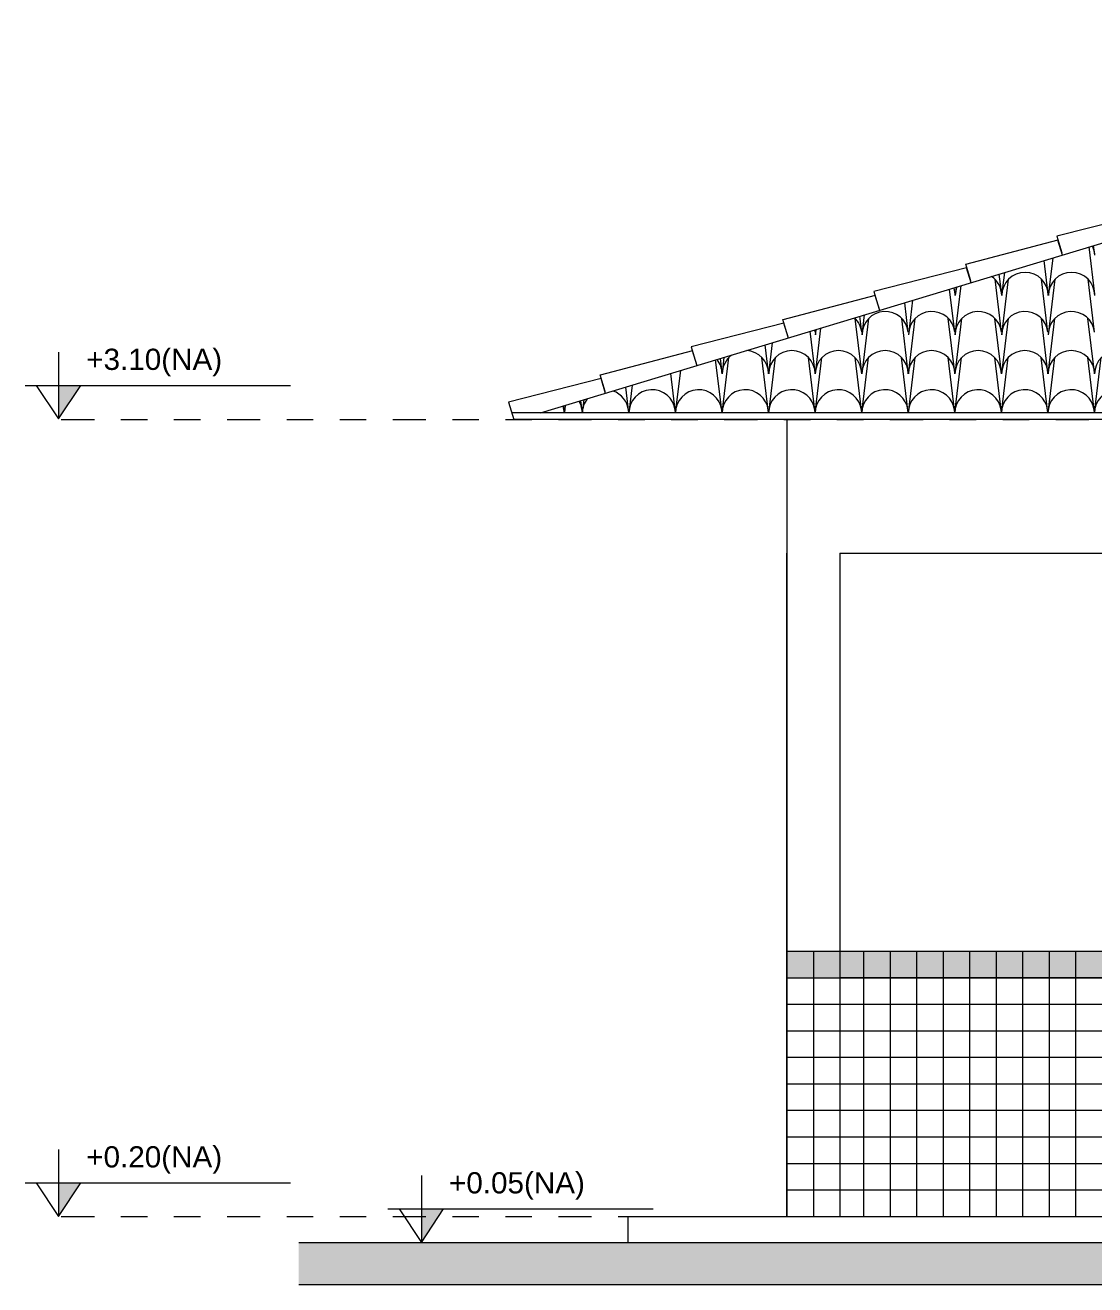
# Model space of a CAD drawing. Extents: x 183 to 373, y 23 to 105.
# Drawn here: x 205.74 to 209.773, y 46.322 to 51.072 of the extents above; entities that cross this region are included whole.
import ezdxf

# ---------------------------------------------------------------- set-up
doc = ezdxf.new("R2010")
doc.units = 0
doc.header["$LTSCALE"] = 0.005
doc.linetypes.add('C5', pattern=[60, 50, -5, 0, -5])
doc.linetypes.add('TRAÇO-2PTOS_P', pattern=[0.625, 0.25, -0.125, 0, -0.125, 0, -0.125])
doc.layers.get('0').update_dxf_attribs({"linetype": 'CONTINUOUS'})
for name, color, linetype in [('01', 1, 'CONTINUOUS'), ('02', 2, 'CONTINUOUS'), ('0_HATCH', 1, 'CONTINUOUS'), ('252', 252, 'CONTINUOUS'), ('A-01', 1, 'CONTINUOUS'), ('A-CHAO_FACHADA', 8, 'CONTINUOUS'), ('A-HACH', 1, 'CONTINUOUS'), ('ARQ-EXO-1_100', 251, 'C5'), ('ARQ-SMB-1_050', 1, 'CONTINUOUS'), ('BL-AR-TELHA 2', 2, 'CONTINUOUS'), ('TELHA', 3, 'CONTINUOUS')]:
    doc.layers.add(name, color=color, linetype=linetype)
doc.styles.add('ESC-50-A20', font='arial.ttf', dxfattribs={"height": 0.1})

# ---------------------------------------------------------------- blocks, each defined once
blk = doc.blocks.new('FNDE-Nível Corte-1_050')
blk.add_hatch(color=251).paths.add_polyline_path([(140.6568, -0.1868), (140.7408, -0.1868), (140.6568, -0.3128)])
at = {"color": 251}
for p, q in [((140.6568, -0.0608), (140.6568, -0.3128)), ((140.5308, -0.1868), (141.5308, -0.1868))]:
    blk.add_line(p, q, dxfattribs=at)
blk.add_lwpolyline([(140.5728, -0.1868), (140.6568, -0.3128), (140.7408, -0.1868)], dxfattribs=at)

msp = doc.modelspace()

# ---------------------------------------------------------------- hatches: boundary and pattern name
at = {"layer": '0_HATCH'}
h = msp.add_hatch(color=160, dxfattribs=at)
h.paths.add_polyline_path([(208.7123, 47.5803), (208.6123, 47.5803), (208.6123, 47.4803), (208.7123, 47.4803)])
h.paths.add_polyline_path([(208.8123, 47.5803), (208.7123, 47.5803), (208.7123, 47.4803), (208.8123, 47.4803)])
h = msp.add_hatch(color=160, dxfattribs=at)
h.paths.add_polyline_path([(212.8673, 47.5803), (212.8673, 47.4803), (215.7064, 47.4803), (215.7064, 47.5803)])
h.paths.add_polyline_path([(212.6673, 47.4803), (212.6673, 47.5803), (208.8123, 47.5803), (208.8123, 47.4803)])
at = {"layer": 'A-HACH'}
msp.add_hatch(color=254, dxfattribs=at).paths.add_polyline_path([(206.7713, 46.4803), (206.7713, 46.3223), (267.1607, 46.3223), (267.1607, 46.4803)])

# ---------------------------------------------------------------- linework, layer by layer
at = {"layer": '01', "color": 251}
for p, q in [((208.6123, 47.5803), (208.8123, 47.5803)), ((208.7123, 47.5803), (208.7123, 46.5803)), ((208.6123, 47.4803), (208.8123, 47.4803)), ((208.8123, 47.4803, -6.6453), (212.6673, 47.4803, -6.6453)), ((208.6123, 47.3803), (208.8123, 47.3803)), ((208.6123, 47.2803), (208.8123, 47.2803)), ((208.6123, 47.1803), (208.8123, 47.1803)), ((208.6123, 47.0803), (208.8123, 47.0803)), ((208.6123, 46.9803), (208.8123, 46.9803)), ((208.6123, 46.8803), (208.8123, 46.8803)), ((208.6123, 46.7803), (208.8123, 46.7803)), ((208.6123, 46.6803), (208.8123, 46.6803))]:
    msp.add_line(p, q, dxfattribs=at)
at = {"layer": '02', "color": 253, "linetype": 'Continuous', "elevation": 3.3226}
msp.add_lwpolyline([(208.6123, 47.4803), (208.6123, 47.5803)], dxfattribs=at)
at = {"layer": '252', "linetype": 'Continuous'}
for p, q in [((208.9023, 46.5803, 3.3226), (208.9023, 47.5803, 3.3226)), ((209.0023, 46.5803, 3.3226), (209.0023, 47.5803, 3.3226)), ((209.1023, 46.5803, 3.3226), (209.1023, 47.5803, 3.3226)), ((209.2023, 46.5803, 3.3226), (209.2023, 47.5803, 3.3226)), ((209.3023, 46.5803, 3.3226), (209.3023, 47.5803, 3.3226)), ((209.4023, 46.5803, 3.3226), (209.4023, 47.5803, 3.3226)), ((209.5023, 46.5803, 3.3226), (209.5023, 47.5803, 3.3226)), ((209.6023, 46.5803, 3.3226), (209.6023, 47.5803, 3.3226)), ((209.7023, 46.5803, 3.3226), (209.7023, 47.5803, 3.3226)), ((208.8123, 47.3803, 3.2901), (212.6673, 47.3803, 2.6638)), ((208.8123, 47.2803, 3.2901), (212.6673, 47.2803, 2.6638)), ((208.8123, 47.1803, 3.2901), (212.6673, 47.1803, 2.6638)), ((208.8123, 47.0803, 3.2901), (212.6673, 47.0803, 2.6638)), ((208.8123, 46.9803, 3.2901), (212.6673, 46.9803, 2.6638)), ((208.8123, 46.8803, 3.2901), (212.6673, 46.8803, 2.6638)), ((208.8123, 46.7803, 3.2901), (212.6673, 46.7803, 2.6638)), ((208.8123, 46.6803, 3.2901), (212.6673, 46.6803, 2.6638))]:
    msp.add_line(p, q, dxfattribs=at)
at = {"layer": '252', "linetype": 'Continuous', "elevation": 3.3226}
for points in [[(208.8123, 47.5803), (212.6673, 47.5803)], [(212.6673, 47.4803), (208.8123, 47.4803)]]:
    msp.add_lwpolyline(points, dxfattribs=at)
at = {"layer": 'A-01', "color": 3}
for p, q in [((207.6835, 49.6096), (212.5123, 51.0717)), ((209.9787, 50.3653), (209.6296, 50.2759)), ((209.6342, 50.2609), (209.2857, 50.1696)), ((209.6296, 50.2759), (209.6485, 50.2135)), ((209.6514, 50.2041), (209.6341, 50.2609)), ((209.2896, 50.1566), (208.9405, 50.0672)), ((209.2851, 50.1715), (209.304, 50.1092)), ((209.3068, 50.0998), (209.2896, 50.1566)), ((208.9405, 50.0672), (208.9594, 50.0049)), ((208.9451, 50.0523), (208.5966, 49.961)), ((208.9623, 49.9954), (208.945, 50.0523)), ((208.6005, 49.9479), (208.2514, 49.8586)), ((208.596, 49.9629), (208.6149, 49.9005)), ((208.6177, 49.8911), (208.6005, 49.9479)), ((208.256, 49.8436), (207.9075, 49.7523)), ((208.2514, 49.8586), (208.2703, 49.7962)), ((208.2732, 49.7868), (208.2559, 49.8436)), ((207.9114, 49.7393), (207.5623, 49.6501)), ((207.9069, 49.7542), (207.9258, 49.6919)), ((207.9286, 49.6825), (207.9114, 49.7393)), ((207.5623, 49.6501), (207.5819, 49.5853)), ((207.7691, 49.6355), (207.7774, 49.638)), ((208.5873, 49.5853), (207.5819, 49.5853)), ((208.6123, 49.5853), (208.6123, 46.5803)), ((208.6123, 46.5803), (208.6123, 49.0811)), ((208.8123, 49.0811), (208.8123, 46.5803)), ((208.8123, 49.0811), (212.6673, 49.0811))]:
    msp.add_line(p, q, dxfattribs=at)
at = {"layer": 'A-01', "color": 5}
for q in [(266.3623, 46.5803), (208.0123, 46.4803)]:
    msp.add_line((208.0123, 46.5803), q, dxfattribs=at)
at = {"layer": 'A-01', "color": 8}
msp.add_line((267.1607, 46.3223), (206.7713, 46.3223), dxfattribs=at)
at = {"layer": 'A-CHAO_FACHADA', "color": 6}
msp.add_line((267.1607, 46.4803), (206.7713, 46.4803), dxfattribs=at)
at = {"layer": 'ARQ-EXO-1_100', "color": 252, "linetype": 'TRAÇO-2PTOS_P', "ltscale": 100}
for p, q in [((205.8759, 49.5853), (267.1857, 49.5853)), ((205.8759, 46.5803), (267.1857, 46.5803))]:
    msp.add_line(p, q, dxfattribs=at)
at = {"layer": 'BL-AR-TELHA 2'}
for p, q in [((209.7732, 50.057), (209.7517, 50.2358)), ((209.7732, 50.2045), (209.7689, 50.241)), ((209.5977, 50.057), (209.5823, 50.1845)), ((209.5988, 50.0522), (209.616, 50.1947)), ((209.421, 49.9142), (209.397, 50.1136)), ((209.4221, 50.057), (209.4129, 50.1332)), ((209.4227, 49.9047), (209.4478, 50.1136)), ((209.4232, 50.0522), (209.4338, 50.1395)), ((209.5965, 49.9142), (209.5725, 50.1136)), ((209.5982, 49.9047), (209.6234, 50.1136)), ((209.7721, 49.9142), (209.7481, 50.1136)), ((209.2454, 49.9142), (209.2258, 50.0766)), ((209.2465, 50.057), (209.2435, 50.0819)), ((209.2471, 49.9047), (209.2694, 50.0898)), ((209.2477, 50.0522), (209.2515, 50.0844)), ((209.0698, 49.9142), (209.0565, 50.0253)), ((209.0715, 49.9047), (209.0872, 50.0346)), ((208.8943, 49.7619), (208.8697, 49.9661)), ((208.8943, 49.9142), (208.8871, 49.974)), ((208.8954, 49.7571), (208.9206, 49.9661)), ((208.896, 49.9047), (208.905, 49.9794)), ((209.0698, 49.7619), (209.0452, 49.9661)), ((209.071, 49.7571), (209.0961, 49.9661)), ((209.2454, 49.7619), (209.2208, 49.9661)), ((209.2465, 49.7571), (209.2717, 49.9661)), ((209.421, 49.7619), (209.3964, 49.9661)), ((209.4221, 49.7571), (209.4473, 49.9661)), ((209.5965, 49.7619), (209.572, 49.9661)), ((209.5977, 49.7571), (209.6228, 49.9661)), ((209.7721, 49.7619), (209.7475, 49.9661)), ((208.7187, 49.7619), (208.7, 49.9174)), ((208.7187, 49.9142), (208.7177, 49.9227)), ((208.7198, 49.7571), (208.7406, 49.9297)), ((208.7204, 49.9047), (208.7228, 49.9243)), ((208.5443, 49.7571), (208.5584, 49.8745)), ((208.5431, 49.7619), (208.5306, 49.8661)), ((208.3676, 49.6096), (208.3435, 49.8094)), ((208.3676, 49.7619), (208.3612, 49.8148)), ((208.3681, 49.6096), (208.3933, 49.8185)), ((208.3687, 49.7571), (208.3762, 49.8193)), ((208.5431, 49.6096), (208.518, 49.8185)), ((208.5437, 49.6096), (208.5688, 49.8185)), ((208.7187, 49.6096), (208.6935, 49.8185)), ((208.7193, 49.6096), (208.7444, 49.8185)), ((208.8943, 49.6096), (208.8691, 49.8185)), ((208.8948, 49.6096), (208.92, 49.8185)), ((209.0698, 49.6096), (209.0447, 49.8185)), ((209.0704, 49.6096), (209.0956, 49.8185)), ((209.2454, 49.6096), (209.2202, 49.8185)), ((209.246, 49.6096), (209.2711, 49.8185)), ((209.421, 49.6096), (209.3958, 49.8185)), ((209.4215, 49.6096), (209.4467, 49.8185)), ((209.5965, 49.6096), (209.5714, 49.8185)), ((209.5971, 49.6096), (209.6223, 49.8185)), ((209.7721, 49.6096), (209.747, 49.8185)), ((209.7727, 49.6096), (209.7978, 49.8185)), ((208.192, 49.6096), (208.1741, 49.7581)), ((208.1926, 49.6096), (208.2118, 49.7695)), ((208.0164, 49.6096), (208.0047, 49.7068)), ((208.017, 49.6096), (208.0296, 49.7144)), ((207.7738, 49.6114), (207.7709, 49.636)), ((207.7742, 49.6114), (207.7774, 49.638)), ((207.8408, 49.6096), (207.8353, 49.6555)), ((207.8414, 49.6096), (207.8474, 49.6592))]:
    msp.add_line(p, q, dxfattribs=at)
for centre, radius, start, end in [((209.6863, 50.1998), 0.0875, 6.5419, 27.0683), ((209.3346, 50.0522), 0.0875, 115.2663, 115.2856), ((209.3346, 50.0522), 0.0875, 0, 55.6404), ((209.5102, 50.0522), 0.0875, 0, 180), ((209.6857, 50.0522), 0.0875, 0, 180), ((209.159, 50.0522), 0.0875, 0, 19.428), ((209.3346, 50.0522), 0.0875, 158.051, 180), ((208.8073, 49.9047), 0.0875, 6.5419, 46.457), ((208.9829, 49.9047), 0.0875, 6.5419, 180), ((209.1585, 49.9047), 0.0875, 6.5419, 180), ((209.334, 49.9047), 0.0875, 6.5419, 180), ((209.5096, 49.9047), 0.0875, 6.5419, 180), ((209.6852, 49.9047), 0.0875, 6.5419, 180), ((208.6318, 49.9047), 0.0875, 6.5419, 11.8337), ((208.8073, 49.9047), 0.0875, 167.2345, 180), ((208.4556, 49.7571), 0.0875, 126.2544, 180), ((208.4556, 49.7571), 0.0875, 0, 87.4371), ((208.6312, 49.7571), 0.0875, 0, 180), ((208.8068, 49.7571), 0.0875, 0, 180), ((208.9823, 49.7571), 0.0875, 0, 180), ((209.1579, 49.7571), 0.0875, 0, 180), ((209.3335, 49.7571), 0.0875, 0, 180), ((209.509, 49.7571), 0.0875, 0, 180), ((209.6846, 49.7571), 0.0875, 0, 180), ((209.8602, 49.7571), 0.0875, 0, 180), ((208.2801, 49.7571), 0.0875, 0, 38.05), ((207.9283, 49.6096), 0.0875, 6.5419, 71.0154), ((208.1039, 49.6096), 0.0875, 6.5419, 180), ((208.2795, 49.6096), 0.0875, 6.5419, 180), ((208.4551, 49.6096), 0.0875, 6.5419, 180), ((208.6306, 49.6096), 0.0875, 6.5419, 180), ((208.8062, 49.6096), 0.0875, 6.5419, 180), ((208.9818, 49.6096), 0.0875, 6.5419, 180), ((209.1573, 49.6096), 0.0875, 6.5419, 180), ((209.3329, 49.6096), 0.0875, 6.5419, 180), ((209.5085, 49.6096), 0.0875, 6.5419, 180), ((209.684, 49.6096), 0.0875, 6.5419, 180), ((209.8596, 49.6096), 0.0875, 6.5419, 180), ((207.6853, 49.6096), 0.0872, 359.9979, 17.1733), ((207.7528, 49.6096), 0.0875, 6.5419, 30.1001), ((207.9283, 49.6096), 0.0875, 142.6761, 180)]:
    msp.add_arc(centre, radius, start, end, dxfattribs=at)
at = {"layer": 'TELHA'}
for p, q in [((266.785, 49.6096), (207.5745, 49.6096)), ((266.7776, 49.5853), (207.5981, 49.5853))]:
    msp.add_line(p, q, dxfattribs=at)

# ---------------------------------------------------------------- block references
at = {"layer": 'ARQ-SMB-1_050'}
for p in [(65.209, 49.9002), (65.209, 46.8931), (66.5769, 46.7952)]:
    msp.add_blockref('FNDE-Nível Corte-1_050', p, dxfattribs=at)

# ---------------------------------------------------------------- texts
at = {"layer": 'ARQ-SMB-1_050', "style": 'ESC-50-A20'}
for tag, p in [('+3.10(NA)', (205.9702, 49.7719)), ('+0.20(NA)', (205.9702, 46.7648)), ('+0.05(NA)', (207.338, 46.6669))]:
    msp.add_attdef(tag, p, 'NA', height=0.08, dxfattribs=at)

doc.saveas('drawing.dxf')
